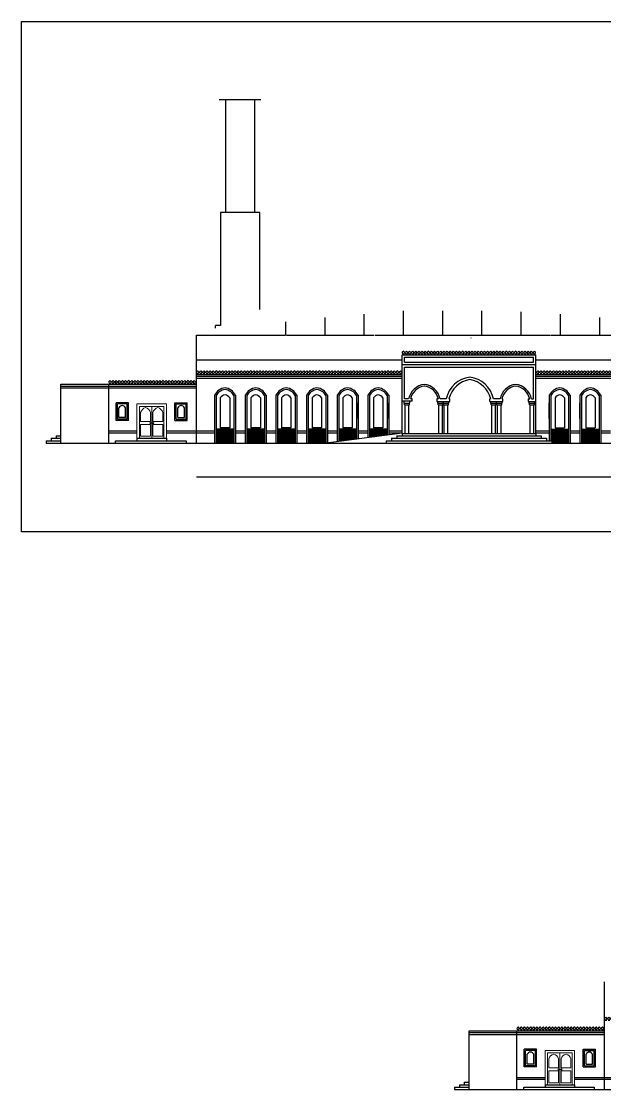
# Model space of a CAD drawing. Header units: inches. Extents: x -6210 to 141093, y -2740 to 21225.
# Drawn here: x 85470 to 86897, y 1768 to 4381 of the extents above; entities that cross this region are included whole.
import ezdxf

# ---------------------------------------------------------------- set-up
doc = ezdxf.new("R2010")
doc.units = ezdxf.units.IN
doc.header["$LTSCALE"] = 100
doc.header["$MEASUREMENT"] = 0
for name, color, linetype in [('beams', 30, 'Continuous'), ('column', 2, 'Continuous'), ('FACADE HATCH', 115, 'Continuous'), ('pattern', 24, 'Continuous'), ('steps', 9, 'Continuous'), ('walls', 1, 'Continuous')]:
    doc.layers.add(name, color=color, linetype=linetype)
doc.layers.add('DOOR', color=11, linetype='Continuous', lineweight=5)
pattern_1 = [(0, (2825.498, 0), (7.5, 7.5), [7.5, -7.5]), (0, (2825.498, 2.8125), (7.5, 7.5), [7.5, -7.5]), (0, (2825.498, 5.625), (7.5, 7.5), [7.5, -7.5]), (90, (2826.435, 6.5625), (-7.5, 7.5), [7.5, -7.5]), (90, (2829.248, 6.5625), (-7.5, 7.5), [7.5, -7.5]), (90, (2832.06, 6.5625), (-7.5, 7.5), [7.5, -7.5])]

# ---------------------------------------------------------------- blocks, each defined once
blk = doc.blocks.new('A$C7441049B')
at = {"layer": 'pattern', "color": 6, "linetype": 'ByBlock', "lineweight": 25, "ltscale": 0.07}
for p, q in [((6.1, 2.7, 0), (6.1, 0)), ((8.1, 2.7, 0), (8.1, 0)), ((13.8, 2.7, 0), (13.8, 0, 0)), ((15.8, 2.7, 0), (15.8, 0, 0)), ((21.4, 2.7, 0), (21.4, 0, 0)), ((23.4, 2.7, 0), (23.4, 0, 0)), ((29, 2.7, 0), (29, 0)), ((31, 2.7, 0), (31, 0)), ((36.7, 2.7, 0), (36.7, 0, 0)), ((38.7, 2.7, 0), (38.7, 0, 0)), ((44.3, 2.7, 0), (44.3, 0)), ((46.3, 2.7, 0), (46.3, 0)), ((52, 2.7, 0), (52, 0)), ((54, 2.7, 0), (54, 0))]:
    blk.add_line(p, q, dxfattribs=at)
for centre, start, end in [((7.1, 5.4, 0), 128.2986, 249.4118), ((7.1, 5.4, 0), 290.5882, 51.7014), ((14.8, 5.4, 0), 128.2986, 249.4118), ((14.8, 5.4, 0), 290.5882, 51.7014), ((22.4, 5.4, 0), 128.2986, 249.4118), ((22.4, 5.4, 0), 290.5882, 51.7014), ((30, 5.4, 0), 128.2986, 249.4118), ((30, 5.4, 0), 290.5882, 51.7014), ((37.7, 5.4, 0), 128.2986, 249.4118), ((37.7, 5.4, 0), 290.5882, 51.7014), ((45.3, 5.4, 0), 128.2986, 249.4118), ((45.3, 5.4, 0), 290.5882, 51.7014), ((53, 5.4, 0), 128.2986, 249.4118), ((53, 5.4, 0), 290.5882, 51.7014)]:
    blk.add_arc(centre, 2.84, start, end, dxfattribs=at)
at = {"layer": 'pattern', "color": 6, "linetype": 'ByBlock', "lineweight": 25, "ltscale": 0.07, "extrusion": (0, 0, -1)}
for centre in [(10.1, 3.4, 0), (17.7, 3.4, 0), (25.3, 3.4, 0), (33, 3.4, 0), (40.6, 3.4, 0), (48.2, 3.4, 0), (55.9, 3.4, 0)]:
    blk.add_ellipse(centre, major_axis=(5.41, 3.32), ratio=1, start_param=4.432426, end_param=4.784303, dxfattribs=at)
at = {"layer": 'pattern', "color": 6, "linetype": 'ByBlock', "lineweight": 25, "ltscale": 0.07}
for centre in [(4.2, 3.4, 0), (11.9, 3.4, 0), (19.5, 3.4, 0), (27.1, 3.4, 0), (34.8, 3.4, 0), (42.4, 3.4, 0), (50, 3.4, 0)]:
    blk.add_ellipse(centre, major_axis=(-5.41, 3.32), ratio=1, start_param=4.432426, end_param=4.784303, dxfattribs=at)

msp = doc.modelspace()

# ---------------------------------------------------------------- hatches: boundary and pattern name
at = {"layer": 'FACADE HATCH'}
h = msp.add_hatch(dxfattribs=at)
h.set_pattern_fill('EARTH', color=256, scale=30)
h.set_pattern_definition(pattern_1)
h.paths.add_polyline_path([(86364.74734, 3383.61739), (86321.39734, 3383.61739), (86321.39734, 3363.95916), (86364.74734, 3369.72198)])
h.paths.add_polyline_path([(86289.74734, 3383.61739), (86246.39734, 3383.61739), (86246.39734, 3353.98887), (86289.74734, 3359.75169)])
h.paths.add_polyline_path([(86214.74734, 3383.61739), (86171.39734, 3383.61739), (86171.39734, 3349.11739), (86209.75241, 3349.11739), (86214.74734, 3349.78141)])
h.paths.add_polyline_path([(86139.74734, 3383.61739), (86096.39734, 3383.61739), (86096.39734, 3349.11739), (86139.74734, 3349.11739)])
h.paths.add_polyline_path([(86064.74734, 3383.61739), (86021.39734, 3383.61739), (86021.39734, 3349.11739), (86064.74734, 3349.11739)])
h.paths.add_polyline_path([(85989.74734, 3383.61739), (85946.39734, 3383.61739), (85946.39734, 3349.11739), (85989.74734, 3349.11739)])
h = msp.add_hatch(dxfattribs=at)
h.set_pattern_fill('EARTH', color=256, scale=30)
h.set_pattern_definition(pattern_1)
h.paths.add_polyline_path([(86808.74734, 3383.61739), (86765.39734, 3383.61739), (86765.39734, 3355.11739), (86767.81234, 3355.11739), (86767.81234, 3349.11739), (86808.74734, 3349.11739)])
h = msp.add_hatch(dxfattribs=at)
h.set_pattern_fill('EARTH', color=256, scale=30)
h.set_pattern_definition(pattern_1)
h.paths.add_polyline_path([(86883.74734, 3383.61739), (86840.39734, 3383.61739), (86840.39734, 3349.11739), (86883.74734, 3349.11739)])
h.paths.add_polyline_path([(86958.74734, 3383.61739), (86915.39734, 3383.61739), (86915.39734, 3349.11739), (86958.74734, 3349.11739)])
h.paths.add_polyline_path([(87033.74734, 3383.61739), (86990.39734, 3383.61739), (86990.39734, 3349.11739), (87033.74734, 3349.11739)])
h.paths.add_polyline_path([(87108.74734, 3383.61739), (87065.39734, 3383.61739), (87065.39734, 3349.11739), (87108.74734, 3349.11739)])
h.paths.add_polyline_path([(87183.74734, 3383.61739), (87140.39734, 3383.61739), (87140.39734, 3349.11739), (87183.74734, 3349.11739)])

# ---------------------------------------------------------------- linework, layer by layer
at = {"layer": 'beams'}
msp.add_line((86569.94948, 3606.77597), (86569.98642, 3606.80439), dxfattribs=at)
at = {"layer": 'column'}
for p, q in [((86406.13323, 3447.11739), (86406.13323, 3451.11739)), ((86420.13323, 3447.11739), (86420.13323, 3451.11739)), ((86488.57122, 3447.11739), (86488.57122, 3451.11739)), ((86502.07116, 3447.11739), (86502.07116, 3451.11739)), ((86502.57122, 3447.11739), (86502.57122, 3451.11739)), ((86516.07116, 3447.11739), (86516.07116, 3451.11739)), ((86618.57116, 3447.11739), (86618.57116, 3451.11739)), ((86632.07109, 3447.11739), (86632.07109, 3451.11739)), ((86632.57116, 3447.11739), (86632.57116, 3451.11739)), ((86646.07109, 3447.11739), (86646.07109, 3451.11739)), ((86712.07103, 3447.11739), (86712.07103, 3451.11739)), ((86726.07103, 3447.11739), (86726.07103, 3451.11739)), ((86406.13323, 3447.11739), (86420.13323, 3447.11739)), ((86407.13323, 3443.11739), (86407.13323, 3447.11739)), ((86407.13323, 3443.11739), (86419.13323, 3443.11739)), ((86408.63323, 3373.11739), (86408.63323, 3443.11739)), ((86417.63323, 3373.11739), (86417.63323, 3443.11739)), ((86419.13323, 3443.11739), (86419.13323, 3447.11739)), ((86488.57122, 3447.11739), (86502.07116, 3447.11739)), ((86489.57122, 3443.11739), (86489.57122, 3447.11739)), ((86489.57122, 3443.11739), (86501.57122, 3443.11739)), ((86491.07122, 3373.11739), (86491.07122, 3443.11739)), ((86500.07122, 3373.11739), (86500.07122, 3443.11739)), ((86501.57122, 3443.11739), (86501.57122, 3447.11739)), ((86502.57122, 3447.11739), (86516.07116, 3447.11739)), ((86503.07116, 3443.11739), (86503.07116, 3447.11739)), ((86503.07116, 3443.11739), (86515.07116, 3443.11739)), ((86504.07116, 3373.11739), (86504.07116, 3443.11739)), ((86513.07116, 3373.11739), (86513.07116, 3443.11739)), ((86515.07116, 3443.11739), (86515.07116, 3447.11739)), ((86618.57116, 3447.11739), (86632.07109, 3447.11739)), ((86619.57116, 3443.11739), (86619.57116, 3447.11739)), ((86619.57116, 3443.11739), (86631.57116, 3443.11739)), ((86621.07116, 3373.11739), (86621.07116, 3443.11739)), ((86630.07116, 3373.11739), (86630.07116, 3443.11739)), ((86631.57116, 3443.11739), (86631.57116, 3447.11739)), ((86632.57116, 3447.11739), (86646.07109, 3447.11739)), ((86633.07109, 3443.11739), (86633.07109, 3447.11739)), ((86633.07109, 3443.11739), (86645.07109, 3443.11739)), ((86634.58582, 3373.11739), (86634.58582, 3443.11739)), ((86643.58582, 3373.11739), (86643.58582, 3443.11739)), ((86645.07109, 3443.11739), (86645.07109, 3447.11739)), ((86712.07103, 3447.11739), (86726.07103, 3447.11739)), ((86713.07103, 3443.11739), (86713.07103, 3447.11739)), ((86713.07103, 3443.11739), (86725.07103, 3443.11739)), ((86714.57103, 3373.11739), (86714.57103, 3443.11739)), ((86723.57103, 3373.11739), (86723.57103, 3443.11739)), ((86725.07103, 3443.11739), (86725.07103, 3447.11739))]:
    msp.add_line(p, q, dxfattribs=at)
at = {"layer": 'DOOR'}
for p, q in [((85752.70423, 3445.11739), (85824.70423, 3445.11739)), ((85752.70423, 3445.11739), (85752.70423, 3361.11739)), ((85758.70423, 3439.11739), (85818.70423, 3439.11739)), ((85758.70423, 3439.11739), (85758.70423, 3361.11739)), ((85761.70423, 3424.11739), (85761.70423, 3402.11739)), ((85785.70423, 3424.11739), (85785.70423, 3402.11739)), ((85788.70423, 3439.11739), (85788.70423, 3361.11739)), ((85791.70423, 3424.11739), (85791.70423, 3402.11739)), ((85815.70423, 3424.11739), (85815.70423, 3402.11739)), ((85818.70423, 3439.11739), (85818.70423, 3361.11739)), ((85824.70423, 3445.11739), (85824.70423, 3361.11739)), ((85761.70423, 3402.11739), (85785.70423, 3402.11739)), ((85791.70423, 3402.11739), (85815.70423, 3402.11739)), ((85761.70423, 3395.11739), (85785.70423, 3395.11739)), ((85761.70423, 3395.11739), (85761.70423, 3366.11739)), ((85785.70423, 3395.11739), (85785.70423, 3366.11739)), ((85791.70423, 3395.11739), (85815.70423, 3395.11739)), ((85791.70423, 3395.11739), (85791.70423, 3366.11739)), ((85815.70423, 3395.11739), (85815.70423, 3366.11739)), ((85761.70423, 3366.11739), (85785.70423, 3366.11739)), ((85791.70423, 3366.11739), (85815.70423, 3366.11739)), ((86751.43806, 1863.97715), (86823.43806, 1863.97715)), ((86751.43806, 1863.97715), (86751.43806, 1779.97715)), ((86757.43806, 1857.97715), (86817.43806, 1857.97715)), ((86757.43806, 1857.97715), (86757.43806, 1779.97715)), ((86787.43806, 1857.97715), (86787.43806, 1779.97715)), ((86817.43806, 1857.97715), (86817.43806, 1779.97715)), ((86823.43806, 1863.97715), (86823.43806, 1779.97715)), ((86760.43806, 1842.97715), (86760.43806, 1820.97715)), ((86784.43806, 1842.97715), (86784.43806, 1820.97715)), ((86790.43806, 1842.97715), (86790.43806, 1820.97715)), ((86814.43806, 1842.97715), (86814.43806, 1820.97715)), ((86760.43806, 1820.97715), (86784.43806, 1820.97715)), ((86760.43806, 1813.97715), (86784.43806, 1813.97715)), ((86760.43806, 1813.97715), (86760.43806, 1784.97715)), ((86784.43806, 1813.97715), (86784.43806, 1784.97715)), ((86790.43806, 1820.97715), (86814.43806, 1820.97715)), ((86790.43806, 1813.97715), (86814.43806, 1813.97715)), ((86790.43806, 1813.97715), (86790.43806, 1784.97715)), ((86814.43806, 1813.97715), (86814.43806, 1784.97715)), ((86760.43806, 1784.97715), (86784.43806, 1784.97715)), ((86790.43806, 1784.97715), (86814.43806, 1784.97715))]:
    msp.add_line(p, q, dxfattribs=at)
for centre in [(85785.56615, 3398.27992), (85792.28735, 3398.27992), (86784.29998, 1817.13967), (86791.02118, 1817.13967)]:
    msp.add_circle(centre, 1.30745, dxfattribs=at)
for centre, start, end in [((85777.885, 3419.93663), 104.48717608, 165.51282392), ((85769.52346, 3419.93663), 14.48717608, 75.51282392), ((85807.885, 3419.93663), 104.48717608, 165.51282392), ((85799.52346, 3419.93663), 14.48717608, 75.51282392), ((86776.61883, 1838.79638), 104.48717608, 165.51282392), ((86768.25729, 1838.79638), 14.48717608, 75.51282392), ((86806.61883, 1838.79638), 104.48717608, 165.51282392), ((86798.25729, 1838.79638), 14.48717608, 75.51282392)]:
    msp.add_arc(centre, 16.71215, start, end, dxfattribs=at)
at = {"layer": 'pattern', "color": 6}
for p, q in [((86670.5983, 3567.863, -0.01227), (86670.5983, 3565.11739)), ((86672.5983, 3567.863, -0.01227), (86672.5983, 3565.11739)), ((86678.2358, 3567.863, -0.01227), (86678.2358, 3565.11739)), ((86680.2358, 3567.863, -0.01227), (86680.2358, 3565.11739)), ((86685.8733, 3567.86301, -0.01227), (86685.8733, 3565.1174, 0)), ((86687.8733, 3567.86301, -0.01227), (86687.8733, 3565.11741, 0)), ((86693.5108, 3567.863, -0.01227), (86693.5108, 3565.11739)), ((86695.5108, 3567.863, -0.01227), (86695.5108, 3565.11739)), ((86701.1483, 3567.86303, -0.01227), (86701.1483, 3565.11742, 0)), ((86703.1483, 3567.86303, -0.01227), (86703.1483, 3565.11742, 0)), ((86708.7858, 3567.863, -0.01227), (86708.7858, 3565.11739)), ((86710.7858, 3567.863, -0.01227), (86710.7858, 3565.11739)), ((86716.4233, 3567.863, -0.01227), (86716.4233, 3565.11739)), ((86718.4233, 3567.863, -0.01227), (86718.4233, 3565.11739)), ((86724.0483, 3567.863, -0.01227), (86724.0483, 3565.11739)), ((86726.0483, 3567.863, -0.01227), (86726.0483, 3565.11739)), ((86381.06407, 3519.83448, -0.02628), (86381.06407, 3517.08887, -0.01401)), ((86383.06407, 3519.83448, -0.02628), (86383.06407, 3517.08888, -0.01401)), ((86388.70157, 3519.83448, -0.02628), (86388.70157, 3517.08887, -0.01401)), ((86390.70157, 3519.83448, -0.02628), (86390.70157, 3517.08887, -0.01401)), ((86396.33907, 3519.8345, -0.02628), (86396.33907, 3517.08889, -0.01401)), ((86398.33907, 3519.8345, -0.02628), (86398.33907, 3517.08889, -0.01401))]:
    msp.add_line(p, q, dxfattribs=at)
for centre, start, end in [((86671.5983, 3570.52513, -0.01308), 128.29858881, 249.41181849), ((86671.5983, 3570.52513, -0.01308), 290.58816078, 51.70141378), ((86679.2358, 3570.52513, -0.01146), 128.29858572, 249.41182831), ((86679.2358, 3570.52513, -0.01146), 290.58816602, 51.70141428), ((86686.8733, 3570.52514, -0.01146), 128.29858572, 249.41182831), ((86686.8733, 3570.52514, -0.01146), 290.58816602, 51.70141428), ((86694.5108, 3570.52513, -0.01146), 128.29858572, 249.41182831), ((86694.5108, 3570.52513, -0.01146), 290.58816602, 51.70141428), ((86702.1483, 3570.52515, -0.01146), 128.29858572, 249.41182831), ((86702.1483, 3570.52515, -0.01146), 290.58816602, 51.70141428), ((86709.7858, 3570.52513, -0.01146), 128.29858572, 249.41182831), ((86709.7858, 3570.52513, -0.01146), 290.58816602, 51.70141428), ((86717.4233, 3570.52513, -0.01146), 128.29858572, 249.41182831), ((86717.4233, 3570.52513, -0.01146), 290.58816602, 51.70141428), ((86725.0483, 3570.52513, -0.01146), 128.29858572, 249.41182831), ((86725.0483, 3570.52513, -0.01146), 290.58816602, 51.70141428), ((86382.06407, 3522.49661, -0.02709), 128.29858881, 249.41181849), ((86382.06407, 3522.49661, -0.02709), 290.58816078, 51.70141378), ((86389.70157, 3522.49661, -0.02547), 128.29858572, 249.41182831), ((86389.70157, 3522.49661, -0.02547), 290.58816602, 51.70141428), ((86397.33907, 3522.49662, -0.02547), 128.29858572, 249.41182831), ((86397.33907, 3522.49662, -0.02547), 290.58816602, 51.70141428)]:
    msp.add_arc(centre, 2.84375, start, end, dxfattribs=at)
at = {"layer": 'pattern', "color": 6, "extrusion": (0, 0, -1)}
for centre in [(86674.52215, 3568.47311, -0.01146), (86682.15965, 3568.47311, -0.01146), (86689.79715, 3568.47312, -0.01146), (86697.43465, 3568.47311, -0.01146), (86705.07215, 3568.47314, -0.01146), (86712.70965, 3568.47311, -0.01146), (86720.34715, 3568.47311, -0.01146), (86727.97215, 3568.47311, -0.01146), (86384.98793, 3520.44459, -0.02547), (86392.62543, 3520.44459, -0.02547), (86400.26293, 3520.44461, -0.02547)]:
    msp.add_ellipse(centre, major_axis=(5.41224, 3.32132), ratio=1, start_param=4.4324262049, end_param=4.7843033432, dxfattribs=at)
at = {"layer": 'pattern', "color": 6}
for centre in [(86668.67444, 3568.47311, -0.01146), (86676.31194, 3568.47311, -0.01146), (86683.94944, 3568.47312, -0.01146), (86691.58694, 3568.47311, -0.01146), (86699.22444, 3568.47314, -0.01146), (86706.86194, 3568.47311, -0.01146), (86714.49944, 3568.47311, -0.01146), (86722.12444, 3568.47311, -0.01146), (86379.14021, 3520.44459, -0.02547), (86386.77771, 3520.44459, -0.02547), (86394.41521, 3520.44461, -0.02547)]:
    msp.add_ellipse(centre, major_axis=(-5.41224, 3.32132), ratio=1, start_param=4.4324262049, end_param=4.7843033432, dxfattribs=at)
at = {"layer": 'steps'}
for p, q in [((86209.75241, 3349.11739), (86401.57234, 3374.61739)), ((86401.57234, 3373.11739), (86728.57234, 3373.11739)), ((86401.57234, 3373.11739), (86401.57234, 3367.11739)), ((86728.57234, 3373.11739), (86728.57234, 3367.11739)), ((85530.70423, 3355.11739), (85566.70423, 3355.11739)), ((85530.70423, 3355.11739), (85530.70423, 3349.11739)), ((85542.70423, 3361.11739), (85566.70423, 3361.11739)), ((85542.70423, 3361.11739), (85542.70423, 3355.11739)), ((85554.70423, 3367.11739), (85566.70423, 3367.11739)), ((85554.70423, 3367.11739), (85554.70423, 3361.11739)), ((85700.20423, 3355.11739), (85872.70423, 3355.11739)), ((85700.20423, 3349.11739), (85700.20423, 3355.11739)), ((85752.70423, 3361.11739), (85824.70423, 3361.11739)), ((85752.70423, 3361.11739), (85752.70423, 3355.11739)), ((85824.70423, 3361.11739), (85824.70423, 3355.11739)), ((85872.70423, 3355.11739), (85872.70423, 3349.11739)), ((86362.33234, 3355.11739), (86767.81234, 3355.11739)), ((86362.33234, 3355.11739), (86362.33234, 3349.11739)), ((86375.41234, 3361.11739), (86754.73234, 3361.11739)), ((86375.41234, 3361.11739), (86375.41234, 3355.11739)), ((86388.49234, 3367.11739), (86741.65234, 3367.11739)), ((86388.49234, 3367.11739), (86388.49234, 3361.11739)), ((86741.65234, 3367.11739), (86741.65234, 3361.11739)), ((86754.73234, 3361.11739), (86754.73234, 3355.11739)), ((86767.81234, 3355.11739), (86767.81234, 3349.11739)), ((86541.43806, 1779.97715), (86565.43806, 1779.97715)), ((86541.43806, 1779.97715), (86541.43806, 1773.97715)), ((86553.43806, 1785.97715), (86565.43806, 1785.97715)), ((86553.43806, 1785.97715), (86553.43806, 1779.97715)), ((86751.43806, 1779.97715), (86823.43806, 1779.97715)), ((86751.43806, 1779.97715), (86751.43806, 1773.97715)), ((86823.43806, 1779.97715), (86823.43806, 1773.97715)), ((86529.43806, 1773.97715), (86565.43806, 1773.97715)), ((86529.43806, 1773.97715), (86529.43806, 1767.97715)), ((86698.93806, 1773.97715), (86871.43806, 1773.97715)), ((86698.93806, 1767.97715), (86698.93806, 1773.97715)), ((86871.43806, 1773.97715), (86871.43806, 1767.97715))]:
    msp.add_line(p, q, dxfattribs=at)
at = {"layer": 'walls'}
for p, q in [((86056.01728, 4189.11739), (85953.86364, 4189.11739)), ((85968.94046, 4189.11739), (85968.94046, 3913.11739)), ((86040.94046, 3913.11739), (86040.94046, 4189.11739)), ((86052.94046, 3913.11739), (85956.94046, 3913.11739)), ((85956.94046, 3913.11739), (85956.94046, 3637.11739)), ((86052.94046, 3676.38021), (86052.94046, 3913.11739)), ((86308.78477, 3613.11739), (86308.78477, 3664.87734)), ((86404.78477, 3613.11739), (86404.78477, 3672.8559)), ((86500.78477, 3613.11739), (86500.78477, 3672.8559)), ((86596.78477, 3613.11739), (86596.78477, 3672.80167)), ((86692.78477, 3613.11739), (86692.78477, 3670.05374)), ((86788.78477, 3613.11739), (86788.78477, 3664.60559)), ((85956.94046, 3637.11739), (85944.94046, 3637.11739)), ((85944.94046, 3630.14688), (85944.94046, 3637.11739)), ((86116.78477, 3613.11739), (86116.78477, 3646.04209)), ((86212.78477, 3613.11739), (86212.78477, 3656.82562)), ((86884.78477, 3613.11739), (86884.78477, 3656.44426)), ((85898.20423, 3349.11739), (85898.20423, 3613.11739)), ((85898.20423, 3613.11739), (86116.13091, 3613.11739)), ((86064.94046, 3613.11739), (86070.14694, 3613.11739)), ((86118.27755, 3613.11739), (86332.13091, 3613.11739)), ((86334.27755, 3613.11739), (86548.61695, 3613.11739)), ((86380.26152, 3613.11739), (86469.07234, 3613.11739)), ((86500.78477, 3613.11739), (86764.13091, 3613.11739)), ((86594.94252, 3613.11739), (86718.14694, 3613.11739)), ((86766.27755, 3613.11739), (86980.13091, 3613.11739)), ((86766.27755, 3613.11739), (86881.12582, 3613.11739)), ((86401.57234, 3565.11739), (86728.57234, 3565.11739)), ((86401.57234, 3517.11739), (86401.57234, 3565.11739)), ((86407.57234, 3559.11739), (86722.57234, 3559.11739)), ((86407.57234, 3547.11739), (86407.57234, 3559.11739)), ((86722.57234, 3547.11739), (86722.57234, 3559.11739)), ((86728.57234, 3541.11739), (86728.57234, 3565.11739)), ((85898.20423, 3553.11739), (86401.57234, 3553.11739)), ((86057.20423, 3553.11739), (86177.20423, 3553.11739)), ((86273.20423, 3553.11739), (86393.20423, 3553.11739)), ((86401.57234, 3373.11739), (86401.57234, 3541.11739)), ((86401.57234, 3541.11739), (86728.57234, 3541.11739)), ((86407.57234, 3547.11739), (86722.57234, 3547.11739)), ((86407.57234, 3457.41325), (86407.57234, 3535.11739)), ((86407.57234, 3535.11739), (86722.57234, 3535.11739)), ((86407.57234, 3517.11739), (86407.57234, 3535.11739)), ((86722.57234, 3457.11739), (86722.57234, 3535.11739)), ((86728.57234, 3553.11739), (87197.20423, 3553.11739)), ((86728.57234, 3553.11739), (86825.20423, 3553.11739)), ((86728.57234, 3373.11739), (86728.57234, 3541.11739)), ((85898.20423, 3517.11739), (86401.57234, 3517.11739)), ((85898.20423, 3512.61739), (86401.57234, 3512.61739)), ((85898.20423, 3508.11739), (86401.57234, 3508.11739)), ((86728.57234, 3517.11739), (87197.20423, 3517.11739)), ((86728.57234, 3512.61739), (87197.20423, 3512.61739)), ((86728.57234, 3508.11739), (87197.20423, 3508.11739)), ((85566.70423, 3493.11739), (85898.20423, 3493.11739)), ((85566.70423, 3349.11739), (85566.70423, 3493.11739)), ((85566.70423, 3488.61739), (85898.20423, 3488.61739)), ((85566.70423, 3484.11739), (85898.20423, 3484.11739)), ((85683.70423, 3349.11739), (85683.70423, 3493.11739)), ((85942.57234, 3466.56739), (85942.57234, 3349.11739)), ((85946.39734, 3465.60052), (85946.39734, 3349.11739)), ((85956.59734, 3460.08643), (85956.59734, 3386.61739)), ((85979.54734, 3460.08643), (85979.54734, 3386.61739)), ((85989.74734, 3465.60052), (85989.74734, 3349.11739)), ((85993.57234, 3466.56739), (85993.57234, 3349.11739)), ((86017.57234, 3466.56739), (86017.57234, 3349.11739)), ((86021.39734, 3465.60052), (86021.39734, 3349.11739)), ((86031.59734, 3460.08643), (86031.59734, 3386.61739)), ((86054.54734, 3460.08643), (86054.54734, 3386.61739)), ((86064.74734, 3465.60052), (86064.74734, 3349.11739)), ((86068.57234, 3466.56739), (86068.57234, 3349.11739)), ((86092.57234, 3466.56739), (86092.57234, 3349.11739)), ((86096.39734, 3465.60052), (86096.39734, 3349.11739)), ((86106.59734, 3460.08643), (86106.59734, 3386.61739)), ((86129.54734, 3460.08643), (86129.54734, 3386.61739)), ((86139.74734, 3465.60052), (86139.74734, 3349.11739)), ((86143.57234, 3466.56739), (86143.57234, 3349.11739)), ((86167.57234, 3466.56739), (86167.57234, 3349.11739)), ((86171.39734, 3465.60052), (86171.39734, 3349.11739)), ((86181.59734, 3460.08643), (86181.59734, 3386.61739)), ((86204.54734, 3460.08643), (86204.54734, 3386.61739)), ((86214.74734, 3465.60052), (86214.74734, 3349.78141)), ((86218.57234, 3466.56739), (86218.57234, 3350.28989)), ((86242.57234, 3466.56739), (86242.57234, 3353.48038)), ((86246.39734, 3465.60052), (86246.39734, 3353.98887)), ((86256.59734, 3460.08643), (86256.59734, 3386.61739)), ((86279.54734, 3460.08643), (86279.54734, 3386.61739)), ((86289.74734, 3465.60052), (86289.74734, 3359.75169)), ((86293.57234, 3466.56739), (86293.57234, 3360.26018)), ((86317.57234, 3466.56739), (86317.57234, 3363.45067)), ((86321.39734, 3465.60052), (86321.39734, 3363.95916)), ((86331.59734, 3460.08643), (86331.59734, 3386.61739)), ((86354.54734, 3460.08643), (86354.54734, 3386.61739)), ((86364.74734, 3465.60052), (86364.74734, 3369.72198)), ((86368.57234, 3466.56739), (86368.57234, 3374.61739)), ((86425.60543, 3451.41325), (86401.57234, 3451.41325)), ((86417.21399, 3457.41325), (86407.57234, 3457.41325)), ((86425.60543, 3457.41325), (86421.58546, 3457.41325)), ((86425.60543, 3451.41325), (86425.60543, 3457.41325)), ((86490.03864, 3457.41325), (86486.08269, 3457.41325)), ((86486.08269, 3457.41325), (86486.08269, 3451.11739)), ((86486.08269, 3451.11739), (86518.08269, 3451.11739)), ((86509.39014, 3457.41325), (86494.46892, 3457.41325)), ((86518.08269, 3457.41325), (86515.92416, 3457.41325)), ((86518.08269, 3451.11739), (86518.08269, 3457.41325)), ((86618.24097, 3457.41325), (86616.08263, 3457.41325)), ((86616.08263, 3451.11739), (86616.08263, 3457.41325)), ((86616.08263, 3451.11739), (86648.07109, 3451.11739)), ((86640.93197, 3457.41325), (86624.77498, 3457.41325)), ((86648.07109, 3457.41325), (86645.3166, 3457.41325)), ((86648.07109, 3451.11739), (86648.07109, 3457.41325)), ((86710.07103, 3457.11739), (86710.07103, 3451.11739)), ((86710.07103, 3457.11739), (86713.63422, 3457.11739)), ((86710.07103, 3451.11739), (86728.57234, 3451.11739)), ((86718.00568, 3457.11739), (86722.57234, 3457.11739)), ((86761.57234, 3466.56739), (86761.57234, 3355.11739)), ((86765.39734, 3465.60052), (86765.39734, 3355.11739)), ((86775.59734, 3460.08643), (86775.59734, 3386.61739)), ((86798.54734, 3460.08643), (86798.54734, 3386.61739)), ((86808.74734, 3465.60052), (86808.74734, 3349.11739)), ((86812.57234, 3466.56739), (86812.57234, 3349.11739)), ((86836.57234, 3466.56739), (86836.57234, 3349.11739)), ((86840.39734, 3465.60052), (86840.39734, 3349.11739)), ((86850.59734, 3460.08643), (86850.59734, 3386.61739)), ((86873.54734, 3460.08643), (86873.54734, 3386.61739)), ((86883.74734, 3465.60052), (86883.74734, 3349.11739)), ((86887.57234, 3466.56739), (86887.57234, 3349.11739)), ((85701.70423, 3404.71232), (85701.70423, 3448.11739)), ((85731.70423, 3448.11739), (85701.70423, 3448.11739)), ((85704.70423, 3407.71232), (85704.70423, 3445.11739)), ((85728.70423, 3445.11739), (85704.70423, 3445.11739)), ((85708.70423, 3411.71232), (85708.70423, 3435.51739)), ((85724.70423, 3411.71232), (85724.70423, 3435.51739)), ((85728.70423, 3407.71232), (85728.70423, 3445.11739)), ((85731.70423, 3404.71232), (85731.70423, 3448.11739)), ((85845.70423, 3404.71232), (85845.70423, 3448.11739)), ((85845.70423, 3448.11739), (85875.70423, 3448.11739)), ((85848.70423, 3407.71232), (85848.70423, 3445.11739)), ((85848.70423, 3445.11739), (85872.70423, 3445.11739)), ((85852.70423, 3411.71232), (85852.70423, 3435.51739)), ((85868.70423, 3411.71232), (85868.70423, 3435.51739)), ((85872.70423, 3407.71232), (85872.70423, 3445.11739)), ((85875.70423, 3404.71232), (85875.70423, 3448.11739)), ((86293.57234, 3409.11739), (86293.57234, 3448.11739)), ((86368.57234, 3409.11739), (86368.57234, 3448.11739)), ((86761.57234, 3409.11739), (86761.57234, 3448.11739)), ((86836.57234, 3409.11739), (86836.57234, 3448.11739)), ((85731.70423, 3404.71232), (85701.70423, 3404.71232)), ((85728.70423, 3407.71232), (85704.70423, 3407.71232)), ((85724.70423, 3411.71232), (85708.70423, 3411.71232)), ((85845.70423, 3404.71232), (85875.70423, 3404.71232)), ((85848.70423, 3407.71232), (85872.70423, 3407.71232)), ((85852.70423, 3411.71232), (85868.70423, 3411.71232)), ((85683.70423, 3379.11739), (85752.70423, 3379.11739)), ((85683.70423, 3374.61739), (85752.70423, 3374.61739)), ((85824.70423, 3379.11739), (85942.57234, 3379.11739)), ((85824.70423, 3374.61739), (85942.57234, 3374.61739)), ((85989.74734, 3383.61739), (85946.39734, 3383.61739)), ((85979.54734, 3386.61739), (85956.59734, 3386.61739)), ((85993.57234, 3379.11739), (86017.57234, 3379.11739)), ((85993.57234, 3374.61739), (86017.57234, 3374.61739)), ((86064.74734, 3383.61739), (86021.39734, 3383.61739)), ((86054.54734, 3386.61739), (86031.59734, 3386.61739)), ((86068.57234, 3379.11739), (86092.57234, 3379.11739)), ((86068.57234, 3374.61739), (86092.57234, 3374.61739)), ((86139.74734, 3383.61739), (86096.39734, 3383.61739)), ((86129.54734, 3386.61739), (86106.59734, 3386.61739)), ((86143.57234, 3379.11739), (86167.57234, 3379.11739)), ((86143.57234, 3374.61739), (86167.57234, 3374.61739)), ((86214.74734, 3383.61739), (86171.39734, 3383.61739)), ((86204.54734, 3386.61739), (86181.59734, 3386.61739)), ((86218.57234, 3379.11739), (86242.57234, 3379.11739)), ((86218.57234, 3374.61739), (86242.57234, 3374.61739)), ((86289.74734, 3383.61739), (86246.39734, 3383.61739)), ((86279.54734, 3386.61739), (86256.59734, 3386.61739)), ((86293.57234, 3379.11739), (86317.57234, 3379.11739)), ((86293.57234, 3374.61739), (86317.57234, 3374.61739)), ((86364.74734, 3383.61739), (86321.39734, 3383.61739)), ((86354.54734, 3386.61739), (86331.59734, 3386.61739)), ((86368.57234, 3379.11739), (86401.57234, 3379.11739)), ((86368.57234, 3374.61739), (86401.57234, 3374.61739)), ((86368.57234, 3374.61739), (86368.57234, 3370.23047)), ((86728.57234, 3379.11739), (86761.57234, 3379.11739)), ((86728.57234, 3374.61739), (86761.57234, 3374.61739)), ((86765.39734, 3383.61739), (86808.74734, 3383.61739)), ((86775.59734, 3386.61739), (86798.54734, 3386.61739)), ((86812.57234, 3379.11739), (86836.57234, 3379.11739)), ((86812.57234, 3374.61739), (86836.57234, 3374.61739)), ((86840.39734, 3383.61739), (86883.74734, 3383.61739)), ((86850.59734, 3386.61739), (86873.54734, 3386.61739)), ((86887.57234, 3379.11739), (86911.57234, 3379.11739)), ((86887.57234, 3374.61739), (86911.57234, 3374.61739)), ((85530.70423, 3349.11739), (87714.34266, 3349.11739)), ((85898.20423, 3266.63572), (87199.36532, 3266.63572)), ((86896.93806, 1767.97715), (86896.93806, 2031.97715)), ((86565.43806, 1911.97715), (86896.93806, 1911.97715)), ((86565.43806, 1767.97715), (86565.43806, 1911.97715)), ((86565.43806, 1907.47715), (86896.93806, 1907.47715)), ((86682.43806, 1767.97715), (86682.43806, 1911.97715)), ((86565.43806, 1902.97715), (86896.93806, 1902.97715)), ((86700.43806, 1823.57207), (86700.43806, 1866.97715)), ((86730.43806, 1866.97715), (86700.43806, 1866.97715)), ((86703.43806, 1826.57207), (86703.43806, 1863.97715)), ((86727.43806, 1863.97715), (86703.43806, 1863.97715)), ((86727.43806, 1826.57207), (86727.43806, 1863.97715)), ((86730.43806, 1823.57207), (86730.43806, 1866.97715)), ((86844.43806, 1823.57207), (86844.43806, 1866.97715)), ((86844.43806, 1866.97715), (86874.43806, 1866.97715)), ((86847.43806, 1826.57207), (86847.43806, 1863.97715)), ((86847.43806, 1863.97715), (86871.43806, 1863.97715)), ((86871.43806, 1826.57207), (86871.43806, 1863.97715)), ((86874.43806, 1823.57207), (86874.43806, 1866.97715)), ((86707.43806, 1830.57207), (86707.43806, 1854.37715)), ((86723.43806, 1830.57207), (86707.43806, 1830.57207)), ((86723.43806, 1830.57207), (86723.43806, 1854.37715)), ((86851.43806, 1830.57207), (86851.43806, 1854.37715)), ((86851.43806, 1830.57207), (86867.43806, 1830.57207)), ((86867.43806, 1830.57207), (86867.43806, 1854.37715)), ((86730.43806, 1823.57207), (86700.43806, 1823.57207)), ((86727.43806, 1826.57207), (86703.43806, 1826.57207)), ((86844.43806, 1823.57207), (86874.43806, 1823.57207)), ((86847.43806, 1826.57207), (86871.43806, 1826.57207)), ((86682.43806, 1797.97715), (86751.43806, 1797.97715)), ((86682.43806, 1793.47715), (86751.43806, 1793.47715)), ((86823.43806, 1797.97715), (87400.30618, 1797.97715)), ((86823.43806, 1793.47715), (87400.30618, 1793.47715)), ((86529.43806, 1767.97715), (88713.07649, 1767.97715))]:
    msp.add_line(p, q, dxfattribs=at)
msp.add_lwpolyline([(85469.82184, 4380.70809), (87787.53239, 4380.70809), (87787.53239, 3132.14753), (85469.82184, 3132.14753)], close=True, dxfattribs=at)
for centre, radius, start, end in [((86575.86875, 3443.22044), 68.00874, 97.42289742, 167.95434794), ((86576.30245, 3443.24624), 62.01808, 98.54953112, 166.79513326), ((86558.29639, 3443.22044), 68.00874, 12.04565206, 82.57710258), ((86557.86269, 3443.24624), 62.01808, 13.20486674, 81.45046888), ((85972.48021, 3450.98116), 33.72553, 97.50993976, 152.47410064), ((85972.48021, 3450.98116), 29.90053, 98.4773048, 150.72951582), ((85963.66448, 3450.98116), 33.72553, 27.52589936, 82.49006024), ((85963.66448, 3450.98116), 29.90053, 29.27048418, 81.5226952), ((86047.48021, 3450.98116), 33.72553, 97.50993976, 152.47410064), ((86047.48021, 3450.98116), 29.90053, 98.4773048, 150.72951582), ((86038.66448, 3450.98116), 33.72553, 27.52589936, 82.49006024), ((86038.66448, 3450.98116), 29.90053, 29.27048418, 81.5226952), ((86122.48021, 3450.98116), 33.72553, 97.50993976, 152.47410064), ((86122.48021, 3450.98116), 29.90053, 98.4773048, 150.72951582), ((86113.66448, 3450.98116), 33.72553, 27.52589936, 82.49006024), ((86113.66448, 3450.98116), 29.90053, 29.27048418, 81.5226952), ((86197.48021, 3450.98116), 33.72553, 97.50993976, 152.47410064), ((86197.48021, 3450.98116), 29.90053, 98.4773048, 150.72951582), ((86188.66448, 3450.98116), 33.72553, 27.52589936, 82.49006024), ((86188.66448, 3450.98116), 29.90053, 29.27048418, 81.5226952), ((86272.48021, 3450.98116), 33.72553, 97.50993976, 152.47410064), ((86272.48021, 3450.98116), 29.90053, 98.4773048, 150.72951582), ((86263.66448, 3450.98116), 33.72553, 27.52589936, 82.49006024), ((86263.66448, 3450.98116), 29.90053, 29.27048418, 81.5226952), ((86347.48021, 3450.98116), 33.72553, 97.50993976, 152.47410064), ((86347.48021, 3450.98116), 29.90053, 98.4773048, 150.72951582), ((86338.66448, 3450.98116), 33.72553, 27.52589936, 82.49006024), ((86338.66448, 3450.98116), 29.90053, 29.27048418, 81.5226952), ((86461.79207, 3447.93662), 45.40988, 97.50915322, 167.95434794), ((86462.08165, 3447.95385), 41.40988, 98.7650728, 166.79513326), ((86450.05889, 3447.93662), 45.40988, 12.04565206, 82.49084678), ((86449.76931, 3447.95385), 41.40988, 13.20486674, 81.2349272), ((86685.342, 3447.93662), 45.40988, 97.50915322, 167.95434794), ((86685.63158, 3447.95385), 41.40988, 98.7650728, 166.79513326), ((86673.60882, 3447.93662), 45.40988, 12.04565206, 82.49084678), ((86673.31924, 3447.95385), 41.40988, 13.20486674, 81.2349272), ((86791.48021, 3450.98116), 33.72553, 97.50993976, 152.47410064), ((86791.48021, 3450.98116), 29.90053, 98.4773048, 150.72951582), ((86782.66448, 3450.98116), 33.72553, 27.52589936, 82.49006024), ((86782.66448, 3450.98116), 29.90053, 29.27048418, 81.5226952), ((86866.48021, 3450.98116), 33.72553, 97.50993976, 152.47410064), ((86866.48021, 3450.98116), 29.90053, 98.4773048, 150.72951582), ((86857.66448, 3450.98116), 33.72553, 27.52589936, 82.49006024), ((86857.66448, 3450.98116), 29.90053, 29.27048418, 81.5226952), ((85972.48021, 3448.43116), 19.70053, 102.92900368, 143.7277828), ((85963.66448, 3448.43116), 19.70053, 36.2722172, 77.07099632), ((86047.48021, 3448.43116), 19.70053, 102.92900368, 143.7277828), ((86038.66448, 3448.43116), 19.70053, 36.2722172, 77.07099632), ((86122.48021, 3448.43116), 19.70053, 102.92900368, 143.7277828), ((86113.66448, 3448.43116), 19.70053, 36.2722172, 77.07099632), ((86197.48021, 3448.43116), 19.70053, 102.92900368, 143.7277828), ((86188.66448, 3448.43116), 19.70053, 36.2722172, 77.07099632), ((86272.48021, 3448.43116), 19.70053, 102.92900368, 143.7277828), ((86263.66448, 3448.43116), 19.70053, 36.2722172, 77.07099632), ((86347.48021, 3448.43116), 19.70053, 102.92900368, 143.7277828), ((86338.66448, 3448.43116), 19.70053, 36.2722172, 77.07099632), ((86791.48021, 3448.43116), 19.70053, 102.92900368, 143.7277828), ((86782.66448, 3448.43116), 19.70053, 36.2722172, 77.07099632), ((86866.48021, 3448.43116), 19.70053, 102.92900368, 143.7277828), ((86857.66448, 3448.43116), 19.70053, 36.2722172, 77.07099632), ((85718.08709, 3430.62759), 10.58056, 97.50993976, 152.47410064), ((85715.32137, 3430.62759), 10.58056, 27.52589936, 82.49006024), ((85862.08709, 3430.62759), 10.58056, 97.50993976, 152.47410064), ((85859.32137, 3430.62759), 10.58056, 27.52589936, 82.49006024), ((86716.82092, 1849.48735), 10.58056, 97.50993976, 152.47410064), ((86714.0552, 1849.48735), 10.58056, 27.52589936, 82.49006024), ((86860.82092, 1849.48735), 10.58056, 97.50993976, 152.47410064), ((86858.0552, 1849.48735), 10.58056, 27.52589936, 82.49006024)]:
    msp.add_arc(centre, radius, start, end, dxfattribs=at)

# ---------------------------------------------------------------- block references
at = {"layer": 'pattern'}
for p in [(86397.2447, 3565.11738, -0.02862), (86450.6947, 3565.11423, -0.027), (86504.1447, 3565.11109, -0.02537), (86557.5947, 3565.10794, -0.02375), (86611.0447, 3565.10479, -0.02213), (85679.37659, 3493.11739), (85732.82659, 3493.11425, 0.00162), (85786.27659, 3493.1111, 0.00325), (85839.72658, 3493.10795, 0.00487), (85893.87659, 3517.11738, -0.02862), (85947.32659, 3517.11423, -0.027), (86000.77659, 3517.11109, -0.02537), (86054.22658, 3517.10794, -0.02375), (86107.67658, 3517.10479, -0.02213), (86161.12658, 3517.10164, -0.02051), (86214.57658, 3517.09849, -0.01888), (86268.02658, 3517.09534, -0.01726), (86321.47657, 3517.09219, -0.01564), (86726.1822, 3517.11738, -0.02862), (86779.6322, 3517.11423, -0.027), (86833.0822, 3517.11109, -0.02537), (86886.5322, 3517.10794, -0.02375), (86892.61042, 1935.97714, -0.02862), (86678.11042, 1911.97715), (86731.56042, 1911.974, 0.00162), (86785.01042, 1911.97085, 0.00325), (86838.46041, 1911.9677, 0.00487)]:
    msp.add_blockref('A$C7441049B', p, dxfattribs=at)

doc.saveas('drawing.dxf')
